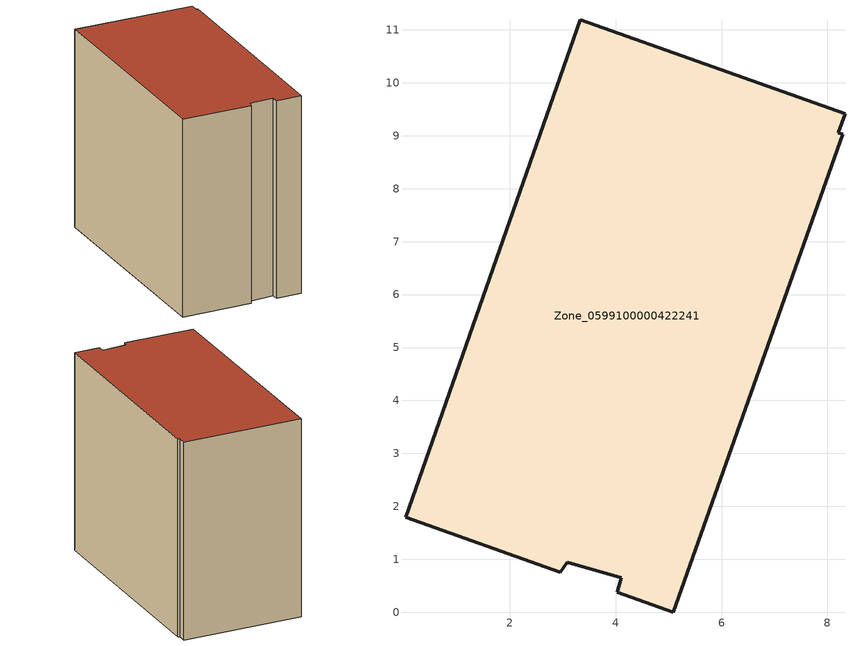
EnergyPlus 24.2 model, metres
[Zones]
Zone_0599100000422241
 floor ground (C_G): 4.1,0.65 3.09,0.94 2.95,0.76 0.03,1.8 3.33,11.19 8.33,9.42 8.21,9.06 8.29,9.03 5.08,0 4.03,0.37 z0.49
 wall outside (C_F): 3.33,11.19 0.03,1.8 2.95,0.76 3.09,0.94 4.1,0.65 4.03,0.37 5.08,0 8.29,9.03 8.21,9.06 8.33,9.42 3.33,11.19 z0.49:9.3
 roof outside (C_R): 3.09,0.94 4.1,0.65 4.03,0.37 5.08,0 8.29,9.03 8.21,9.06 8.33,9.42 3.33,11.19 0.03,1.8 2.95,0.76 z9.3
[BUILDING]
Pand.0599100000422241: North Axis=0; Terrain=City; Loads Convergence Tolerance Value=0.04; Temperature Convergence Tolerance Value=0.4; Solar Distribution=FullExterior; Maximum Number of Warmup Days=25; Minimum Number of Warmup Days=1
[Site:Location]
Rotterdam.The.Hague.AP_ZH_NLD Design_Conditions: Latitude=51.96; Longitude=4.45; Time Zone=1; Elevation=-4.5
[SITE:GROUNDTEMPERATURE:BUILDINGSURFACE]
18, 18, 18, 18, 18, 18, 18, 18, 18, 18, 18, 18
[MATERIAL] Thermal Absorptance=0.9; Solar Absorptance=0.7; Visible Absorptance=0.7
Name | Roughness | Thickness | Conductivity | Density | Specific Heat
G.TI.1992-2005 | MediumSmooth | 0.15 | 0.06 | 540 | 1210
F.TI.1992-2005 | Rough | 0.3 | 0.12 | 1920 | 840
R.TI.1992-2005 | MediumRough | 0.2 | 0.08 | 1500 | 1000
[CONSTRUCTION]
C_G: G.TI.1992-2005
C_F: F.TI.1992-2005
C_R: R.TI.1992-2005
[ZONE]
Zone_0599100000422241: Type=1; Multiplier=1; Ceiling Height=Autocalculate; Volume=Autocalculate; Floor Area=autocalculate; Part of Total Floor Area=Yes
[ZONEINFILTRATION:DESIGNFLOWRATE]
Infil_Zone_0599100000422241: Zone or ZoneList or Space or SpaceList=Zone_0599100000422241; Schedule=AlwaysOn; Design Flow Rate Calculation Method=Flow/Area; Flow Rate per Floor Area=0.0015; Constant Term Coefficient=1; Temperature Term Coefficient=0; Velocity Term Coefficient=0; Velocity Squared Term Coefficient=0
[HVACTEMPLATE:ZONE:IDEALLOADSAIRSYSTEM]
Zone_0599100000422241: Maximum Heating Supply Air Temperature=50; Minimum Cooling Supply Air Temperature=13; Maximum Heating Supply Air Humidity Ratio=0.0156; Minimum Cooling Supply Air Humidity Ratio=0.0077; Heating Limit=NoLimit; Cooling Limit=NoLimit; Dehumidification Control Type=ConstantSensibleHeatRatio; Cooling Sensible Heat Ratio=0.7; Dehumidification Setpoint=60; Humidification Control Type=None; Humidification Setpoint=30; Outdoor Air Method=None; Outdoor Air Flow Rate per Person=0.00944; Outdoor Air Flow Rate per Zone Floor Area=0; Outdoor Air Flow Rate per Zone=0; Demand Controlled Ventilation Type=None; Outdoor Air Economizer Type=NoEconomizer; Heat Recovery Type=None; Sensible Heat Recovery Effectiveness=0.7; Latent Heat Recovery Effectiveness=0.65
[ZONECONTROL:THERMOSTAT]
ThermostatControl_Zone_0599100000422241: Zone or ZoneList=Zone_0599100000422241; Control Type Schedule=DualSetpointControlType; Control 1=Thermostat_Zone_0599100000422241; Temperature Difference Between Cutout And Setpoint=0
[THERMOSTATSETPOINT:DUALSETPOINT]
Thermostat_Zone_0599100000422241: Heating Setpoint Temperature Schedule=HeatingSetpoint_Zone_0599100000422241; Cooling Setpoint Temperature Schedule=CoolingSetpoint_Zone_0599100000422241
[SCHEDULE:COMPACT]
HeatingSetpoint_Zone_0599100000422241: Through: 12/31, For: AllDays, Until: 24:00, 21
CoolingSetpoint_Zone_0599100000422241: Through: 12/31, For: AllDays, Until: 24:00, 24
DualSetpointControlType: Through: 12/31, For: AllDays, Until: 24:00, 4
AlwaysOn: Through: 12/31, For: AllDays, Until: 24:00, 1
